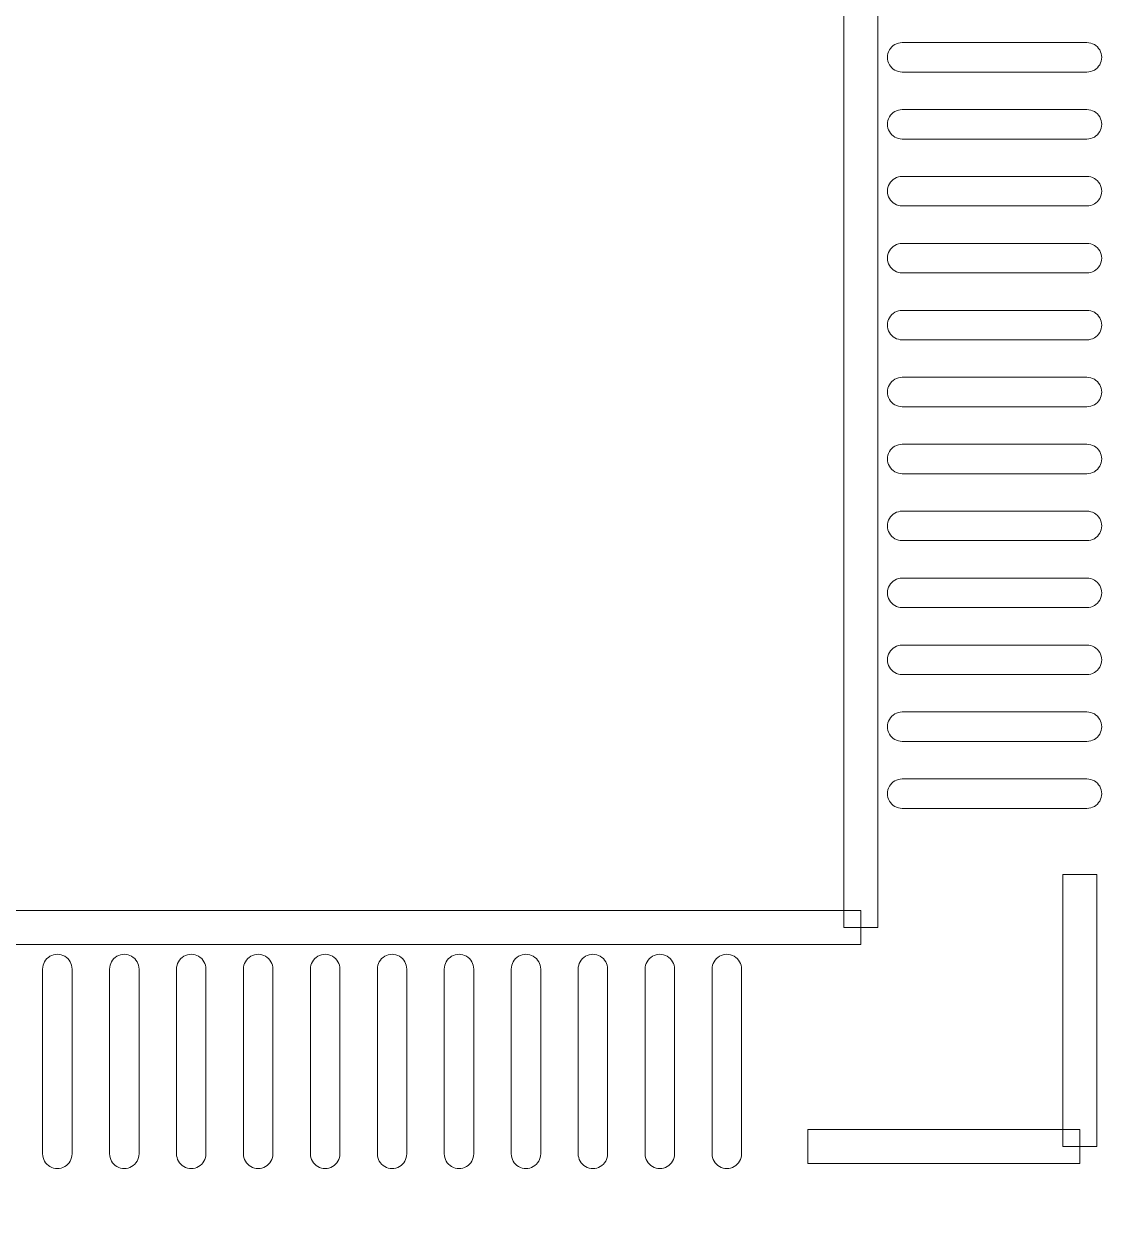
# Model space of a CAD drawing. Header units: millimetres. Extents: x -29.3 to 38.7, y -13.5 to 48.8.
# Drawn here: x -5.94 to 2.25, y 2.95 to 11.86 of the extents above; entities that cross this region are included whole.
import ezdxf

# ---------------------------------------------------------------- set-up
doc = ezdxf.new("R2010")
doc.units = ezdxf.units.MM
doc.header["$MEASUREMENT"] = 0
for name, color, linetype in [('BG_OUTLINE', 7, 'Continuous'), ('PG_SILKSCREEN_TOP', 7, 'Continuous'), ('PIN_TOP', 7, 'Continuous')]:
    doc.layers.add(name, color=color, linetype=linetype)

msp = doc.modelspace()

# ---------------------------------------------------------------- linework, layer by layer
at = {"layer": 'BG_OUTLINE', "lineweight": 9}
msp.add_open_spline([(-29.3483, -13.5394), (-29.3483, -13.5394), (18.625, -13.5394), (18.625, -13.5394), (18.625, -13.5394), (18.625, -13.5394), (18.8256, -13.5394), (18.8256, -13.5394), (18.8256, -13.5394), (19.4323, -13.539), (20.014, -13.2977), (20.4427, -12.8684), (20.4427, -12.8684), (20.8714, -12.4392), (21.112, -11.8601), (21.1116, -11.2534), (21.1116, -11.2534), (21.1116, -11.2534), (21.1116, 35.2286), (21.1116, 35.2286), (21.1116, 35.2286), (21.1112, 35.8353), (20.8699, 36.4169), (20.4406, 36.8456), (20.4406, 36.8456), (20.0114, 37.2744), (19.4323, 37.515), (18.8256, 37.5146), (18.8256, 37.5146), (18.8256, 37.5146), (-29.3483, 37.5146), (-29.3483, 37.5146), (-29.3483, 37.5146), (-29.3483, 37.5146), (-29.3483, -13.5394), (-29.3483, -13.5394)], degree=3, knots=[0, 0, 0, 0, 0.111111, 0.111111, 0.111111, 0.111111, 0.222222, 0.222222, 0.222222, 0.222222, 0.333333, 0.333333, 0.333333, 0.333333, 0.444444, 0.444444, 0.444444, 0.444444, 0.555556, 0.555556, 0.555556, 0.555556, 0.666667, 0.666667, 0.666667, 0.666667, 0.777778, 0.777778, 0.777778, 0.777778, 0.888889, 0.888889, 0.888889, 0.888889, 1, 1, 1, 1], dxfattribs=at)
at = {"layer": 'PG_SILKSCREEN_TOP', "lineweight": 9}
for points in [[(0.1815, 19.112), (0.1815, 19.112), (0.4355, 19.112), (0.4355, 19.112), (0.4355, 19.112), (0.4355, 19.112), (0.4355, 5.1121), (0.4355, 5.1121), (0.4355, 5.1121), (0.4355, 5.1121), (0.1815, 5.1121), (0.1815, 5.1121), (0.1815, 5.1121), (0.1815, 5.1121), (0.1815, 19.112), (0.1815, 19.112)], [(2.0715, 3.4761), (2.0715, 3.4761), (1.8175, 3.4761), (1.8175, 3.4761), (1.8175, 3.4761), (1.8175, 3.4761), (1.8175, 5.5081), (1.8175, 5.5081), (1.8175, 5.5081), (1.8175, 5.5081), (2.0715, 5.5081), (2.0715, 5.5081), (2.0715, 5.5081), (2.0715, 5.5081), (2.0715, 3.4761), (2.0715, 3.4761)], [(0.3085, 5.2391), (0.3085, 5.2391), (0.3085, 4.9851), (0.3085, 4.9851), (0.3085, 4.9851), (0.3085, 4.9851), (-13.0011, 4.9851), (-13.0011, 4.9851), (-13.0011, 4.9851), (-13.0011, 4.9851), (-13.0011, 5.2391), (-13.0011, 5.2391), (-13.0011, 5.2391), (-13.0011, 5.2391), (0.3085, 5.2391), (0.3085, 5.2391)], [(-0.0875, 3.3491), (-0.0875, 3.3491), (-0.0875, 3.6031), (-0.0875, 3.6031), (-0.0875, 3.6031), (-0.0875, 3.6031), (1.9445, 3.6031), (1.9445, 3.6031), (1.9445, 3.6031), (1.9445, 3.6031), (1.9445, 3.3491), (1.9445, 3.3491), (1.9445, 3.3491), (1.9445, 3.3491), (-0.0875, 3.3491), (-0.0875, 3.3491)]]:
    msp.add_open_spline(points, degree=3, knots=[0, 0, 0, 0, 0.25, 0.25, 0.25, 0.25, 0.5, 0.5, 0.5, 0.5, 0.75, 0.75, 0.75, 0.75, 1, 1, 1, 1], dxfattribs=at)
at = {"layer": 'PIN_TOP', "lineweight": 9}
for points in [[(0.6185, 11.7222), (0.6185, 11.7222), (1.9985, 11.7222), (1.9985, 11.7222), (1.9985, 11.7222), (2.0378, 11.7222), (2.0741, 11.7012), (2.0937, 11.6672), (2.0937, 11.6672), (2.1134, 11.6332), (2.1134, 11.5912), (2.0937, 11.5572), (2.0937, 11.5572), (2.0741, 11.5232), (2.0378, 11.5022), (1.9985, 11.5022), (1.9985, 11.5022), (1.9985, 11.5022), (0.6185, 11.5022), (0.6185, 11.5022), (0.6185, 11.5022), (0.5792, 11.5022), (0.5429, 11.5232), (0.5233, 11.5572), (0.5233, 11.5572), (0.5036, 11.5912), (0.5036, 11.6332), (0.5233, 11.6672), (0.5233, 11.6672), (0.5429, 11.7012), (0.5792, 11.7222), (0.6185, 11.7222)], [(0.6185, 11.222), (0.6185, 11.222), (1.9985, 11.222), (1.9985, 11.222), (1.9985, 11.222), (2.0378, 11.222), (2.0741, 11.2011), (2.0937, 11.1671), (2.0937, 11.1671), (2.1134, 11.133), (2.1134, 11.0911), (2.0937, 11.0571), (2.0937, 11.0571), (2.0741, 11.023), (2.0378, 11.0021), (1.9985, 11.0021), (1.9985, 11.0021), (1.9985, 11.0021), (0.6185, 11.0021), (0.6185, 11.0021), (0.6185, 11.0021), (0.5792, 11.0021), (0.5429, 11.023), (0.5233, 11.0571), (0.5233, 11.0571), (0.5036, 11.0911), (0.5036, 11.133), (0.5233, 11.1671), (0.5233, 11.1671), (0.5429, 11.2011), (0.5792, 11.222), (0.6185, 11.222)], [(0.6185, 10.7222), (0.6185, 10.7222), (1.9985, 10.7222), (1.9985, 10.7222), (1.9985, 10.7222), (2.0378, 10.7222), (2.0741, 10.7012), (2.0937, 10.6672), (2.0937, 10.6672), (2.1134, 10.6332), (2.1134, 10.5912), (2.0937, 10.5572), (2.0937, 10.5572), (2.0741, 10.5232), (2.0378, 10.5022), (1.9985, 10.5022), (1.9985, 10.5022), (1.9985, 10.5022), (0.6185, 10.5022), (0.6185, 10.5022), (0.6185, 10.5022), (0.5792, 10.5022), (0.5429, 10.5232), (0.5233, 10.5572), (0.5233, 10.5572), (0.5036, 10.5912), (0.5036, 10.6332), (0.5233, 10.6672), (0.5233, 10.6672), (0.5429, 10.7012), (0.5792, 10.7222), (0.6185, 10.7222)], [(0.6185, 10.222), (0.6185, 10.222), (1.9985, 10.222), (1.9985, 10.222), (1.9985, 10.222), (2.0378, 10.222), (2.0741, 10.2011), (2.0937, 10.1671), (2.0937, 10.1671), (2.1134, 10.133), (2.1134, 10.0911), (2.0937, 10.0571), (2.0937, 10.0571), (2.0741, 10.023), (2.0378, 10.0021), (1.9985, 10.0021), (1.9985, 10.0021), (1.9985, 10.0021), (0.6185, 10.0021), (0.6185, 10.0021), (0.6185, 10.0021), (0.5792, 10.0021), (0.5429, 10.023), (0.5233, 10.0571), (0.5233, 10.0571), (0.5036, 10.0911), (0.5036, 10.133), (0.5233, 10.1671), (0.5233, 10.1671), (0.5429, 10.2011), (0.5792, 10.222), (0.6185, 10.222)], [(0.6185, 9.7222), (0.6185, 9.7222), (1.9985, 9.7222), (1.9985, 9.7222), (1.9985, 9.7222), (2.0378, 9.7222), (2.0741, 9.7012), (2.0937, 9.6672), (2.0937, 9.6672), (2.1134, 9.6332), (2.1134, 9.5912), (2.0937, 9.5572), (2.0937, 9.5572), (2.0741, 9.5232), (2.0378, 9.5022), (1.9985, 9.5022), (1.9985, 9.5022), (1.9985, 9.5022), (0.6185, 9.5022), (0.6185, 9.5022), (0.6185, 9.5022), (0.5792, 9.5022), (0.5429, 9.5232), (0.5233, 9.5572), (0.5233, 9.5572), (0.5036, 9.5912), (0.5036, 9.6332), (0.5233, 9.6672), (0.5233, 9.6672), (0.5429, 9.7012), (0.5792, 9.7222), (0.6185, 9.7222)], [(0.6185, 9.222), (0.6185, 9.222), (1.9985, 9.222), (1.9985, 9.222), (1.9985, 9.222), (2.0378, 9.222), (2.0741, 9.2011), (2.0937, 9.1671), (2.0937, 9.1671), (2.1134, 9.133), (2.1134, 9.0911), (2.0937, 9.0571), (2.0937, 9.0571), (2.0741, 9.023), (2.0378, 9.0021), (1.9985, 9.0021), (1.9985, 9.0021), (1.9985, 9.0021), (0.6185, 9.0021), (0.6185, 9.0021), (0.6185, 9.0021), (0.5792, 9.0021), (0.5429, 9.023), (0.5233, 9.0571), (0.5233, 9.0571), (0.5036, 9.0911), (0.5036, 9.133), (0.5233, 9.1671), (0.5233, 9.1671), (0.5429, 9.2011), (0.5792, 9.222), (0.6185, 9.222)], [(0.6185, 8.7222), (0.6185, 8.7222), (1.9985, 8.7222), (1.9985, 8.7222), (1.9985, 8.7222), (2.0378, 8.7222), (2.0741, 8.7012), (2.0937, 8.6672), (2.0937, 8.6672), (2.1134, 8.6332), (2.1134, 8.5912), (2.0937, 8.5572), (2.0937, 8.5572), (2.0741, 8.5232), (2.0378, 8.5022), (1.9985, 8.5022), (1.9985, 8.5022), (1.9985, 8.5022), (0.6185, 8.5022), (0.6185, 8.5022), (0.6185, 8.5022), (0.5792, 8.5022), (0.5429, 8.5232), (0.5233, 8.5572), (0.5233, 8.5572), (0.5036, 8.5912), (0.5036, 8.6332), (0.5233, 8.6672), (0.5233, 8.6672), (0.5429, 8.7012), (0.5792, 8.7222), (0.6185, 8.7222)], [(0.6185, 8.2221), (0.6185, 8.2221), (1.9985, 8.2221), (1.9985, 8.2221), (1.9985, 8.2221), (2.0378, 8.2221), (2.0741, 8.2011), (2.0937, 8.1671), (2.0937, 8.1671), (2.1134, 8.133), (2.1134, 8.0911), (2.0937, 8.0571), (2.0937, 8.0571), (2.0741, 8.0231), (2.0378, 8.0021), (1.9985, 8.0021), (1.9985, 8.0021), (1.9985, 8.0021), (0.6185, 8.0021), (0.6185, 8.0021), (0.6185, 8.0021), (0.5792, 8.0021), (0.5429, 8.0231), (0.5233, 8.0571), (0.5233, 8.0571), (0.5036, 8.0911), (0.5036, 8.133), (0.5233, 8.1671), (0.5233, 8.1671), (0.5429, 8.2011), (0.5792, 8.2221), (0.6185, 8.2221)], [(0.6185, 7.7222), (0.6185, 7.7222), (1.9985, 7.7222), (1.9985, 7.7222), (1.9985, 7.7222), (2.0378, 7.7222), (2.0741, 7.7012), (2.0937, 7.6672), (2.0937, 7.6672), (2.1134, 7.6332), (2.1134, 7.5912), (2.0937, 7.5572), (2.0937, 7.5572), (2.0741, 7.5232), (2.0378, 7.5022), (1.9985, 7.5022), (1.9985, 7.5022), (1.9985, 7.5022), (0.6185, 7.5022), (0.6185, 7.5022), (0.6185, 7.5022), (0.5792, 7.5022), (0.5429, 7.5232), (0.5233, 7.5572), (0.5233, 7.5572), (0.5036, 7.5912), (0.5036, 7.6332), (0.5233, 7.6672), (0.5233, 7.6672), (0.5429, 7.7012), (0.5792, 7.7222), (0.6185, 7.7222)], [(0.6185, 7.2221), (0.6185, 7.2221), (1.9985, 7.2221), (1.9985, 7.2221), (1.9985, 7.2221), (2.0378, 7.2221), (2.0741, 7.2011), (2.0937, 7.1671), (2.0937, 7.1671), (2.1134, 7.133), (2.1134, 7.0911), (2.0937, 7.0571), (2.0937, 7.0571), (2.0741, 7.0231), (2.0378, 7.0021), (1.9985, 7.0021), (1.9985, 7.0021), (1.9985, 7.0021), (0.6185, 7.0021), (0.6185, 7.0021), (0.6185, 7.0021), (0.5792, 7.0021), (0.5429, 7.0231), (0.5233, 7.0571), (0.5233, 7.0571), (0.5036, 7.0911), (0.5036, 7.133), (0.5233, 7.1671), (0.5233, 7.1671), (0.5429, 7.2011), (0.5792, 7.2221), (0.6185, 7.2221)], [(0.6185, 6.7222), (0.6185, 6.7222), (1.9985, 6.7222), (1.9985, 6.7222), (1.9985, 6.7222), (2.0378, 6.7222), (2.0741, 6.7012), (2.0937, 6.6672), (2.0937, 6.6672), (2.1134, 6.6332), (2.1134, 6.5912), (2.0937, 6.5572), (2.0937, 6.5572), (2.0741, 6.5232), (2.0378, 6.5022), (1.9985, 6.5022), (1.9985, 6.5022), (1.9985, 6.5022), (0.6185, 6.5022), (0.6185, 6.5022), (0.6185, 6.5022), (0.5792, 6.5022), (0.5429, 6.5232), (0.5233, 6.5572), (0.5233, 6.5572), (0.5036, 6.5912), (0.5036, 6.6332), (0.5233, 6.6672), (0.5233, 6.6672), (0.5429, 6.7012), (0.5792, 6.7222), (0.6185, 6.7222)], [(0.6185, 6.2221), (0.6185, 6.2221), (1.9985, 6.2221), (1.9985, 6.2221), (1.9985, 6.2221), (2.0378, 6.2221), (2.0741, 6.2011), (2.0937, 6.1671), (2.0937, 6.1671), (2.1134, 6.133), (2.1134, 6.0911), (2.0937, 6.0571), (2.0937, 6.0571), (2.0741, 6.0231), (2.0378, 6.0021), (1.9985, 6.0021), (1.9985, 6.0021), (1.9985, 6.0021), (0.6185, 6.0021), (0.6185, 6.0021), (0.6185, 6.0021), (0.5792, 6.0021), (0.5429, 6.0231), (0.5233, 6.0571), (0.5233, 6.0571), (0.5036, 6.0911), (0.5036, 6.133), (0.5233, 6.1671), (0.5233, 6.1671), (0.5429, 6.2011), (0.5792, 6.2221), (0.6185, 6.2221)], [(-5.5815, 4.8021), (-5.5815, 4.8021), (-5.5815, 3.4221), (-5.5815, 3.4221), (-5.5815, 3.4221), (-5.5815, 3.3828), (-5.6025, 3.3465), (-5.6365, 3.3268), (-5.6365, 3.3268), (-5.6705, 3.3072), (-5.7124, 3.3072), (-5.7465, 3.3268), (-5.7465, 3.3268), (-5.7805, 3.3465), (-5.8015, 3.3828), (-5.8015, 3.4221), (-5.8015, 3.4221), (-5.8015, 3.4221), (-5.8015, 4.8021), (-5.8015, 4.8021), (-5.8015, 4.8021), (-5.8015, 4.8414), (-5.7805, 4.8777), (-5.7465, 4.8973), (-5.7465, 4.8973), (-5.7124, 4.917), (-5.6705, 4.917), (-5.6365, 4.8973), (-5.6365, 4.8973), (-5.6025, 4.8777), (-5.5815, 4.8414), (-5.5815, 4.8021)], [(-5.0816, 4.8021), (-5.0816, 4.8021), (-5.0816, 3.4221), (-5.0816, 3.4221), (-5.0816, 3.4221), (-5.0816, 3.3828), (-5.1026, 3.3465), (-5.1366, 3.3268), (-5.1366, 3.3268), (-5.1706, 3.3072), (-5.2126, 3.3072), (-5.2466, 3.3268), (-5.2466, 3.3268), (-5.2806, 3.3465), (-5.3016, 3.3828), (-5.3016, 3.4221), (-5.3016, 3.4221), (-5.3016, 3.4221), (-5.3016, 4.8021), (-5.3016, 4.8021), (-5.3016, 4.8021), (-5.3016, 4.8414), (-5.2806, 4.8777), (-5.2466, 4.8973), (-5.2466, 4.8973), (-5.2126, 4.917), (-5.1706, 4.917), (-5.1366, 4.8973), (-5.1366, 4.8973), (-5.1026, 4.8777), (-5.0816, 4.8414), (-5.0816, 4.8021)], [(-4.5815, 4.8021), (-4.5815, 4.8021), (-4.5815, 3.4221), (-4.5815, 3.4221), (-4.5815, 3.4221), (-4.5815, 3.3828), (-4.6025, 3.3465), (-4.6365, 3.3268), (-4.6365, 3.3268), (-4.6705, 3.3072), (-4.7124, 3.3072), (-4.7465, 3.3268), (-4.7465, 3.3268), (-4.7805, 3.3465), (-4.8015, 3.3828), (-4.8015, 3.4221), (-4.8015, 3.4221), (-4.8015, 3.4221), (-4.8015, 4.8021), (-4.8015, 4.8021), (-4.8015, 4.8021), (-4.8015, 4.8414), (-4.7805, 4.8777), (-4.7465, 4.8973), (-4.7465, 4.8973), (-4.7124, 4.917), (-4.6705, 4.917), (-4.6365, 4.8973), (-4.6365, 4.8973), (-4.6025, 4.8777), (-4.5815, 4.8414), (-4.5815, 4.8021)], [(-4.0816, 4.8021), (-4.0816, 4.8021), (-4.0816, 3.4221), (-4.0816, 3.4221), (-4.0816, 3.4221), (-4.0816, 3.3828), (-4.1026, 3.3465), (-4.1366, 3.3268), (-4.1366, 3.3268), (-4.1706, 3.3072), (-4.2126, 3.3072), (-4.2466, 3.3268), (-4.2466, 3.3268), (-4.2806, 3.3465), (-4.3016, 3.3828), (-4.3016, 3.4221), (-4.3016, 3.4221), (-4.3016, 3.4221), (-4.3016, 4.8021), (-4.3016, 4.8021), (-4.3016, 4.8021), (-4.3016, 4.8414), (-4.2806, 4.8777), (-4.2466, 4.8973), (-4.2466, 4.8973), (-4.2126, 4.917), (-4.1706, 4.917), (-4.1366, 4.8973), (-4.1366, 4.8973), (-4.1026, 4.8777), (-4.0816, 4.8414), (-4.0816, 4.8021)], [(-3.5815, 4.8021), (-3.5815, 4.8021), (-3.5815, 3.4221), (-3.5815, 3.4221), (-3.5815, 3.4221), (-3.5815, 3.3828), (-3.6025, 3.3465), (-3.6365, 3.3268), (-3.6365, 3.3268), (-3.6705, 3.3072), (-3.7124, 3.3072), (-3.7465, 3.3268), (-3.7465, 3.3268), (-3.7805, 3.3465), (-3.8015, 3.3828), (-3.8015, 3.4221), (-3.8015, 3.4221), (-3.8015, 3.4221), (-3.8015, 4.8021), (-3.8015, 4.8021), (-3.8015, 4.8021), (-3.8015, 4.8414), (-3.7805, 4.8777), (-3.7465, 4.8973), (-3.7465, 4.8973), (-3.7124, 4.917), (-3.6705, 4.917), (-3.6365, 4.8973), (-3.6365, 4.8973), (-3.6025, 4.8777), (-3.5815, 4.8414), (-3.5815, 4.8021)], [(-3.0816, 4.8021), (-3.0816, 4.8021), (-3.0816, 3.4221), (-3.0816, 3.4221), (-3.0816, 3.4221), (-3.0816, 3.3828), (-3.1026, 3.3465), (-3.1366, 3.3268), (-3.1366, 3.3268), (-3.1706, 3.3072), (-3.2126, 3.3072), (-3.2466, 3.3268), (-3.2466, 3.3268), (-3.2806, 3.3465), (-3.3016, 3.3828), (-3.3016, 3.4221), (-3.3016, 3.4221), (-3.3016, 3.4221), (-3.3016, 4.8021), (-3.3016, 4.8021), (-3.3016, 4.8021), (-3.3016, 4.8414), (-3.2806, 4.8777), (-3.2466, 4.8973), (-3.2466, 4.8973), (-3.2126, 4.917), (-3.1706, 4.917), (-3.1366, 4.8973), (-3.1366, 4.8973), (-3.1026, 4.8777), (-3.0816, 4.8414), (-3.0816, 4.8021)], [(-2.5815, 4.8021), (-2.5815, 4.8021), (-2.5815, 3.4221), (-2.5815, 3.4221), (-2.5815, 3.4221), (-2.5815, 3.3828), (-2.6025, 3.3465), (-2.6365, 3.3268), (-2.6365, 3.3268), (-2.6705, 3.3072), (-2.7124, 3.3072), (-2.7465, 3.3268), (-2.7465, 3.3268), (-2.7805, 3.3465), (-2.8015, 3.3828), (-2.8015, 3.4221), (-2.8015, 3.4221), (-2.8015, 3.4221), (-2.8015, 4.8021), (-2.8015, 4.8021), (-2.8015, 4.8021), (-2.8015, 4.8414), (-2.7805, 4.8777), (-2.7465, 4.8973), (-2.7465, 4.8973), (-2.7124, 4.917), (-2.6705, 4.917), (-2.6365, 4.8973), (-2.6365, 4.8973), (-2.6025, 4.8777), (-2.5815, 4.8414), (-2.5815, 4.8021)], [(-2.0816, 4.8021), (-2.0816, 4.8021), (-2.0816, 3.4221), (-2.0816, 3.4221), (-2.0816, 3.4221), (-2.0816, 3.3828), (-2.1026, 3.3465), (-2.1366, 3.3268), (-2.1366, 3.3268), (-2.1706, 3.3072), (-2.2126, 3.3072), (-2.2466, 3.3268), (-2.2466, 3.3268), (-2.2806, 3.3465), (-2.3016, 3.3828), (-2.3016, 3.4221), (-2.3016, 3.4221), (-2.3016, 3.4221), (-2.3016, 4.8021), (-2.3016, 4.8021), (-2.3016, 4.8021), (-2.3016, 4.8414), (-2.2806, 4.8777), (-2.2466, 4.8973), (-2.2466, 4.8973), (-2.2126, 4.917), (-2.1706, 4.917), (-2.1366, 4.8973), (-2.1366, 4.8973), (-2.1026, 4.8777), (-2.0816, 4.8414), (-2.0816, 4.8021)], [(-1.5815, 4.8021), (-1.5815, 4.8021), (-1.5815, 3.4221), (-1.5815, 3.4221), (-1.5815, 3.4221), (-1.5815, 3.3828), (-1.6025, 3.3465), (-1.6365, 3.3268), (-1.6365, 3.3268), (-1.6705, 3.3072), (-1.7124, 3.3072), (-1.7465, 3.3268), (-1.7465, 3.3268), (-1.7805, 3.3465), (-1.8015, 3.3828), (-1.8015, 3.4221), (-1.8015, 3.4221), (-1.8015, 3.4221), (-1.8015, 4.8021), (-1.8015, 4.8021), (-1.8015, 4.8021), (-1.8015, 4.8414), (-1.7805, 4.8777), (-1.7465, 4.8973), (-1.7465, 4.8973), (-1.7124, 4.917), (-1.6705, 4.917), (-1.6365, 4.8973), (-1.6365, 4.8973), (-1.6025, 4.8777), (-1.5815, 4.8414), (-1.5815, 4.8021)], [(-1.0816, 4.8021), (-1.0816, 4.8021), (-1.0816, 3.4221), (-1.0816, 3.4221), (-1.0816, 3.4221), (-1.0816, 3.3828), (-1.1026, 3.3465), (-1.1366, 3.3268), (-1.1366, 3.3268), (-1.1706, 3.3072), (-1.2126, 3.3072), (-1.2466, 3.3268), (-1.2466, 3.3268), (-1.2806, 3.3465), (-1.3016, 3.3828), (-1.3016, 3.4221), (-1.3016, 3.4221), (-1.3016, 3.4221), (-1.3016, 4.8021), (-1.3016, 4.8021), (-1.3016, 4.8021), (-1.3016, 4.8414), (-1.2806, 4.8777), (-1.2466, 4.8973), (-1.2466, 4.8973), (-1.2126, 4.917), (-1.1706, 4.917), (-1.1366, 4.8973), (-1.1366, 4.8973), (-1.1026, 4.8777), (-1.0816, 4.8414), (-1.0816, 4.8021)], [(-0.5815, 4.8021), (-0.5815, 4.8021), (-0.5815, 3.4221), (-0.5815, 3.4221), (-0.5815, 3.4221), (-0.5815, 3.3828), (-0.6025, 3.3465), (-0.6365, 3.3268), (-0.6365, 3.3268), (-0.6705, 3.3072), (-0.7124, 3.3072), (-0.7465, 3.3268), (-0.7465, 3.3268), (-0.7805, 3.3465), (-0.8015, 3.3828), (-0.8015, 3.4221), (-0.8015, 3.4221), (-0.8015, 3.4221), (-0.8015, 4.8021), (-0.8015, 4.8021), (-0.8015, 4.8021), (-0.8015, 4.8414), (-0.7805, 4.8777), (-0.7465, 4.8973), (-0.7465, 4.8973), (-0.7124, 4.917), (-0.6705, 4.917), (-0.6365, 4.8973), (-0.6365, 4.8973), (-0.6025, 4.8777), (-0.5815, 4.8414), (-0.5815, 4.8021)]]:
    msp.add_open_spline(points, degree=3, knots=[0, 0, 0, 0, 0.125, 0.125, 0.125, 0.125, 0.25, 0.25, 0.25, 0.25, 0.375, 0.375, 0.375, 0.375, 0.5, 0.5, 0.5, 0.5, 0.625, 0.625, 0.625, 0.625, 0.75, 0.75, 0.75, 0.75, 0.875, 0.875, 0.875, 0.875, 1, 1, 1, 1], dxfattribs=at)

doc.saveas('drawing.dxf')
